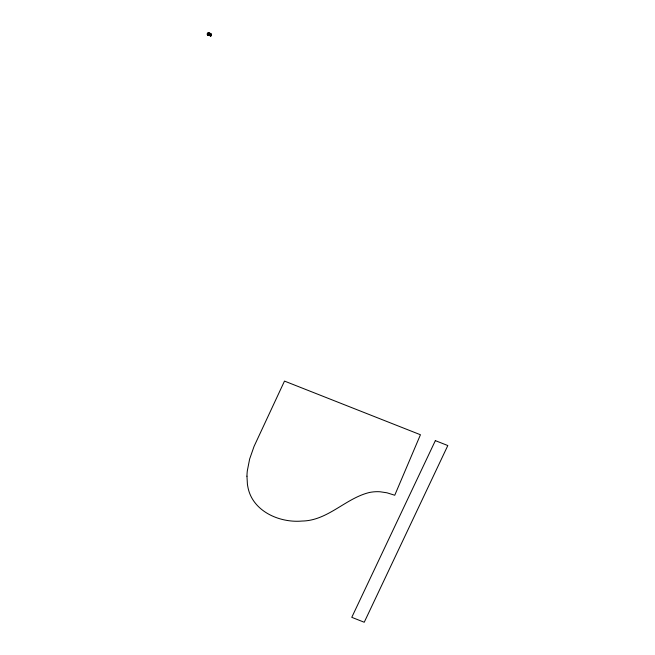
<?xml version="1.0" encoding="UTF-8"?>
<svg xmlns="http://www.w3.org/2000/svg" width="655" height="655" viewBox="0 0 655 655"><rect width="100%" height="100%" fill="white"/><g stroke="black" fill="none" stroke-linecap="round" stroke-linejoin="round"><path stroke-width="0.98" d="M207.717 35.141C209.403 30.621 207.43 37.114 207.57 34.469L208.478 32.75L210.312 34.248A1.285 0.786 20.6 0 0 210.607 34.486L210.329 34.69A0.852 0.794 -10.3 0 0 210.05 34.707L209.477 34.903A1.187 1.105 -10.3 0 1 209.06 34.944A1.408 1.31 -10.3 0 1 208.683 34.879L208.609 33.904M208.642 33.782L209.011 32.873M207.61 34.551L208.339 33.012L208.446 33.61M210.05 35.509L210.779 33.978M207.242 34.322C217.28 36.852 204.106 35.959 207.913 32.832C210.885 32.185 213.031 36.328 210.476 35.681L211.254 34.289M210.558 35.714L211.287 34.175M210.582 36.271L211.393 34.772M208.224 33.094L210.951 34.085M208.315 33.626L208.257 32.979L208.446 34.772M207.668 34.993L207.66 34.502M210.517 35.632L210.664 36.303M246.96 476.193L247.41 484.217A50.885 47.373 -10.3 0 0 247.778 486.419C251.938 511.015 279.202 523.067 301.971 521.053C327.811 520.709 345.381 498.373 369.354 492.503A37.384 34.805 -10.3 0 1 379.974 491.758L386.925 492.789L394.744 495.245L420.444 434.748L284.491 381.087L254.066 446.383L249.645 459.016L247.312 470.83A68.235 63.535 -10.3 0 0 246.951 476.193M435.354 440.635L351.776 617.329L364.237 622.25L447.815 445.547L435.354 440.635"/></g></svg>
